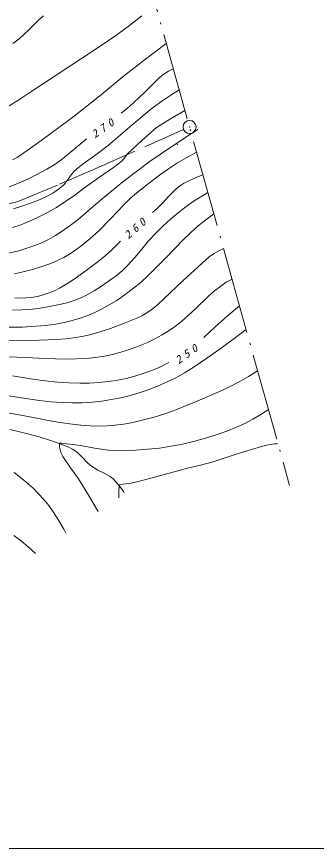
# Model space of a CAD drawing. Units: millimetres, scale not verified. Extents: x 60658 to 700658, y 3130 to 363130.
# Drawn here: x 211810 to 253054, y 188130 to 302442 of the extents above; entities that cross this region are included whole.
import ezdxf

# ---------------------------------------------------------------- set-up
doc = ezdxf.new("R2010")
doc.units = ezdxf.units.MM
doc.header["$LTSCALE"] = 1000
doc.linetypes.add('DASHED', pattern=[7.5, 6, -1.5])
doc.linetypes.add('LONG_DASHED_DOTTED', pattern=[15.25, 12, -1.5, 0.25, -1.5])
doc.layers.add('S-SUV', color=7, linetype='Continuous', lineweight=13)
doc.styles.add('ＭＳ ゴシック', font='')
doc.styles.get('ＭＳ ゴシック').set_extended_font_data('MS Gothic')

msp = doc.modelspace()

# ---------------------------------------------------------------- linework, layer by layer
at = {"layer": 'S-SUV', "linetype": 'LONG_DASHED_DOTTED'}
msp.add_line((223847, 329344), (249378, 237998), dxfattribs=at)
at = {"layer": 'S-SUV'}
for p, q in [((214802, 301944), (213480, 300624)), ((215520, 302530), (214802, 301944)), ((227327, 301218), (229026, 302545)), ((225591, 299938), (227327, 301218)), ((213480, 300624), (212119, 299351)), ((223186, 298286), (225591, 299938)), ((212119, 299351), (211280, 298767)), ((232393, 298768), (229533, 296603)), ((220756, 296688), (223186, 298286)), ((217239, 294418), (220756, 296688)), ((229533, 296603), (226704, 294386)), ((232708, 294926), (232072, 294525)), ((233370, 295273), (232708, 294926)), ((213751, 292094), (217239, 294418)), ((226704, 294386), (223243, 291553)), ((231482, 294055), (230919, 293529)), ((232072, 294525), (231482, 294055)), ((230919, 293529), (229436, 292043)), ((211975, 290917), (213751, 292094)), ((223243, 291553), (219741, 288765)), ((229436, 292043), (227912, 290601)), ((231777, 290811), (233143, 291731)), ((233143, 291731), (233654, 292061)), ((233654, 292061), (234175, 292392)), ((210176, 289798), (211975, 290917)), ((227912, 290601), (227077, 289875)), ((230443, 289840), (231777, 290811)), ((227077, 289875), (226212, 289177)), ((227406, 287297), (230443, 289840)), ((234971, 289545), (233003, 288401)), ((219741, 288765), (217628, 287184)), ((233003, 288401), (231068, 287205)), ((217628, 287184), (215486, 285657)), ((224411, 284711), (227406, 287297)), ((231068, 287205), (229045, 285428)), ((236316, 286665), (236751, 286949)), ((233023, 284493), (235882, 286381)), ((235882, 286381), (236316, 286665)), ((215486, 285657), (213701, 284348)), ((221437, 285661), (219698, 284174)), ((222706, 283426), (224411, 284711)), ((229045, 285428), (227060, 283605)), ((213701, 284348), (211883, 283091)), ((219698, 284174), (217916, 282731)), ((227060, 283605), (226717, 283102)), ((230206, 282561), (233023, 284493)), ((236577, 283799), (235251, 283101)), ((211883, 283091), (211249, 282763)), ((217916, 282731), (216969, 282086)), ((220975, 282196), (222706, 283426)), ((226324, 282632), (225753, 282151)), ((226717, 283102), (226324, 282632)), ((228294, 281179), (230206, 282561)), ((233956, 282351), (232700, 281533)), ((235251, 283101), (233956, 282351)), ((215988, 281490), (214687, 280783)), ((216969, 282086), (215988, 281490)), ((219712, 281195), (220319, 281715)), ((220319, 281715), (220975, 282196)), ((225131, 281707), (223056, 280284)), ((225753, 282151), (225131, 281707)), ((232700, 281533), (231468, 280657)), ((213348, 280124), (212085, 279565)), ((214687, 280783), (213348, 280124)), ((218672, 279793), (219167, 280511)), ((219167, 280511), (219712, 281195)), ((223056, 280284), (221017, 278814)), ((226418, 279749), (228294, 281179)), ((231468, 280657), (229898, 279478)), ((235502, 279894), (236267, 280245)), ((236267, 280245), (236850, 280480)), ((236850, 280480), (237442, 280702)), ((212085, 279565), (210791, 279059)), ((217383, 278587), (217965, 279028)), ((217965, 279028), (218337, 279386)), ((218337, 279386), (218672, 279793)), ((223318, 277186), (226418, 279749)), ((229898, 279478), (228359, 278246)), ((233703, 278709), (234224, 279128)), ((234224, 279128), (234781, 279498)), ((234781, 279498), (235502, 279894)), ((215913, 277731), (216772, 278201)), ((216772, 278201), (217383, 278587)), ((219763, 277871), (218466, 276971)), ((221017, 278814), (219763, 277871)), ((228359, 278246), (227428, 277428)), ((232767, 277773), (233703, 278709)), ((236252, 277106), (237380, 277819)), ((237380, 277819), (237747, 278038)), ((237747, 278038), (238125, 278259)), ((212653, 276426), (213851, 276843)), ((213851, 276843), (215028, 277316)), ((215028, 277316), (215913, 277731)), ((218466, 276971), (217282, 276228)), ((220262, 274581), (223318, 277186)), ((227428, 277428), (226540, 276568)), ((231211, 276134), (231864, 276784)), ((231864, 276784), (232767, 277773)), ((235152, 276339), (236252, 277106)), ((211376, 276037), (212653, 276426)), ((216066, 275536), (214783, 274886)), ((217282, 276228), (216066, 275536)), ((226540, 276568), (224819, 274745)), ((230521, 275532), (231211, 276134)), ((232989, 274607), (234048, 275493)), ((234048, 275493), (235152, 276339)), ((214783, 274886), (213472, 274288)), ((219185, 273738), (220262, 274581)), ((224819, 274745), (223055, 272965)), ((231948, 273659), (232989, 274607)), ((237844, 274535), (236776, 273681)), ((238943, 275335), (237844, 274535)), ((212379, 273836), (211266, 273442)), ((213472, 274288), (212379, 273836)), ((218079, 272949), (219185, 273738)), ((230956, 272673), (231948, 273659)), ((236776, 273681), (235726, 272745)), ((216188, 271820), (217149, 272359)), ((217149, 272359), (218079, 272949)), ((223055, 272965), (221952, 271966)), ((229973, 271606), (230956, 272673)), ((235726, 272745), (234709, 271755)), ((213233, 270599), (214338, 270985)), ((214338, 270985), (215271, 271373)), ((215271, 271373), (216188, 271820)), ((220807, 271010), (219961, 270369)), ((221952, 271966), (220807, 271010)), ((224931, 270406), (225519, 270989)), ((225519, 270989), (226098, 271582)), ((229033, 270498), (229973, 271606)), ((234709, 271755), (232340, 269284)), ((210677, 269925), (212118, 270273)), ((212118, 270273), (213233, 270599)), ((219961, 270369), (219074, 269773)), ((223991, 269561), (224931, 270406)), ((228052, 269320), (229033, 270498)), ((238330, 269468), (239007, 269903)), ((239007, 269903), (239718, 270286)), ((239718, 270286), (239997, 270423)), ((239997, 270423), (240279, 270555)), ((217546, 268956), (216504, 268524)), ((218324, 269338), (217546, 268956)), ((219074, 269773), (218324, 269338)), ((221384, 267547), (223018, 268768)), ((223018, 268768), (223991, 269561)), ((227029, 268186), (228052, 269320)), ((232340, 269284), (229926, 266853)), ((234724, 266164), (238330, 269468)), ((213990, 267697), (212523, 267303)), ((215436, 268147), (213990, 267697)), ((216504, 268524), (215436, 268147)), ((219717, 266376), (221384, 267547)), ((225696, 266977), (226379, 267556)), ((226379, 267556), (227029, 268186)), ((212523, 267303), (211516, 267103)), ((218732, 265726), (219717, 266376)), ((224605, 266165), (225696, 266977)), ((229926, 266853), (228929, 265961)), ((241446, 266380), (240655, 265926)), ((217717, 265129), (218732, 265726)), ((222458, 264750), (223474, 265397)), ((223474, 265397), (224605, 266165)), ((228929, 265961), (227885, 265108)), ((231151, 262808), (234724, 266164)), ((239885, 265415), (239056, 264775)), ((240655, 265926), (239885, 265415)), ((214662, 263995), (215468, 264199)), ((215468, 264199), (216266, 264463)), ((216266, 264463), (217004, 264769)), ((217004, 264769), (217717, 265129)), ((220663, 263790), (221424, 264162)), ((221424, 264162), (222458, 264750)), ((226749, 264252), (225579, 263445)), ((227885, 265108), (226749, 264252)), ((238262, 264086), (236404, 262293)), ((239056, 264775), (238262, 264086)), ((211574, 263809), (212321, 263763)), ((212321, 263763), (213078, 263777)), ((213078, 263777), (213874, 263856)), ((213874, 263856), (214662, 263995)), ((217927, 262914), (218907, 263164)), ((218907, 263164), (219878, 263474)), ((219878, 263474), (220663, 263790)), ((225579, 263445), (224561, 262810)), ((211245, 262111), (212511, 262128)), ((212511, 262128), (213645, 262203)), ((213645, 262203), (214776, 262337)), ((214776, 262337), (216351, 262595)), ((216351, 262595), (217927, 262914)), ((223504, 262222), (222560, 261763)), ((224561, 262810), (223504, 262222)), ((229747, 261741), (230461, 262246)), ((230461, 262246), (231151, 262808)), ((236404, 262293), (234509, 260549)), ((242477, 262689), (240780, 261261)), ((219461, 260664), (218342, 260398)), ((220535, 260983), (219461, 260664)), ((221591, 261358), (220535, 260983)), ((222560, 261763), (221591, 261358)), ((226533, 260258), (228330, 260982)), ((228330, 260982), (229054, 261336)), ((229054, 261336), (229747, 261741)), ((240780, 261261), (239120, 259786)), ((212622, 259781), (210794, 259744)), ((214441, 259878), (212622, 259781)), ((215834, 260005), (214441, 259878)), ((217211, 260191), (215834, 260005)), ((218342, 260398), (217211, 260191)), ((223385, 259145), (224722, 259592)), ((224722, 259592), (226533, 260258)), ((233664, 259894), (232782, 259286)), ((234509, 260549), (233664, 259894)), ((239120, 259786), (238356, 259066)), ((219976, 258340), (221018, 258521)), ((221018, 258521), (222044, 258760)), ((222044, 258760), (223385, 259145)), ((231818, 258693), (230817, 258148)), ((232782, 259286), (231818, 258693)), ((238356, 259066), (237591, 258333)), ((241758, 258222), (243389, 259428)), ((207625, 257992), (212621, 257934)), ((212621, 257934), (214909, 257968)), ((214909, 257968), (217200, 258063)), ((217200, 258063), (218587, 258171)), ((218587, 258171), (219976, 258340)), ((229706, 257617), (228569, 257140)), ((230817, 258148), (229706, 257617)), ((240118, 257027), (241758, 258222)), ((226140, 256314), (225019, 256019)), ((227364, 256698), (226140, 256314)), ((228569, 257140), (227364, 256698)), ((238122, 255604), (240118, 257027)), ((213015, 255588), (209479, 255731)), ((215786, 255453), (213015, 255588)), ((218552, 255379), (215786, 255453)), ((219982, 255397), (218552, 255379)), ((221412, 255476), (219982, 255397)), ((222656, 255600), (221412, 255476)), ((223884, 255783), (222656, 255600)), ((225019, 256019), (223884, 255783)), ((236092, 254231), (238122, 255604)), ((230398, 253821), (229243, 253395)), ((231597, 254329), (230398, 253821)), ((232764, 254889), (231597, 254329)), ((234911, 253500), (236092, 254231)), ((244967, 253780), (243720, 252987)), ((214052, 252613), (211243, 253067)), ((226884, 252723), (225695, 252481)), ((228059, 253023), (226884, 252723)), ((229243, 253395), (228059, 253023)), ((232513, 252230), (233701, 252822)), ((233701, 252822), (234911, 253500)), ((243720, 252987), (242443, 252248)), ((215749, 252377), (214052, 252613)), ((217449, 252200), (215749, 252377)), ((218984, 252098), (217449, 252200)), ((220513, 252056), (218984, 252098)), ((221844, 252074), (220513, 252056)), ((223173, 252152), (221844, 252074)), ((224438, 252287), (223173, 252152)), ((225695, 252481), (224438, 252287)), ((230060, 251207), (231307, 251696)), ((231307, 251696), (232513, 252230)), ((241100, 251563), (239728, 250932)), ((242443, 252248), (241100, 251563)), ((209912, 250472), (212434, 250042)), ((226136, 250063), (227476, 250392)), ((227476, 250392), (228800, 250778)), ((228800, 250778), (230060, 251207)), ((239728, 250932), (236725, 249635)), ((212434, 250042), (214976, 249671)), ((214976, 249671), (216517, 249501)), ((216517, 249501), (218071, 249390)), ((218071, 249390), (219460, 249351)), ((219460, 249351), (220850, 249372)), ((220850, 249372), (222185, 249458)), ((222185, 249458), (223526, 249604)), ((223526, 249604), (224831, 249803)), ((224831, 249803), (226136, 250063)), ((236725, 249635), (233704, 248395)), ((212646, 247622), (208318, 248389)), ((233704, 248395), (232225, 247871)), ((245398, 247745), (246463, 248430)), ((216945, 246798), (212646, 247622)), ((229269, 247008), (227805, 246673)), ((230717, 247400), (229269, 247008)), ((232225, 247871), (230717, 247400)), ((243189, 246527), (244305, 247106)), ((244305, 247106), (245398, 247745)), ((218784, 246526), (216945, 246798)), ((220624, 246314), (218784, 246526)), ((221919, 246212), (220624, 246314)), ((223206, 246171), (221919, 246212)), ((224264, 246195), (223206, 246171)), ((225318, 246279), (224264, 246195)), ((226565, 246446), (225318, 246279)), ((227805, 246673), (226565, 246446)), ((240739, 245475), (242045, 246003)), ((242045, 246003), (243189, 246527)), ((210898, 245714), (213162, 245162)), ((213162, 245162), (214893, 244687)), ((214893, 244687), (216625, 244148)), ((237795, 244500), (239410, 245003)), ((239410, 245003), (240739, 245475)), ((216625, 244148), (217812, 243741)), ((217706, 243660), (217735, 243766)), ((217715, 243268), (217706, 243660)), ((217735, 243766), (217812, 243832)), ((217812, 243832), (218039, 243837)), ((217812, 243741), (218977, 243277)), ((218039, 243837), (218327, 243774)), ((218327, 243774), (219504, 243656)), ((219504, 243656), (220660, 243480)), ((233086, 243386), (234631, 243691)), ((234631, 243691), (236164, 244055)), ((236164, 244055), (237795, 244500)), ((245487, 243384), (246403, 243580)), ((246403, 243580), (247330, 243718)), ((247330, 243718), (247548, 243743)), ((247548, 243743), (247766, 243766)), ((217780, 242909), (217715, 243268)), ((217950, 242430), (217780, 242909)), ((218177, 241972), (217950, 242430)), ((218977, 243277), (219516, 242997)), ((219516, 242997), (220020, 242667)), ((220020, 242667), (220483, 242265)), ((220660, 243480), (222547, 243141)), ((222547, 243141), (224443, 242862)), ((224443, 242862), (225448, 242790)), ((225448, 242790), (226467, 242778)), ((226467, 242778), (228179, 242851)), ((228179, 242851), (229886, 242983)), ((229886, 242983), (231485, 243154)), ((231485, 243154), (233086, 243386)), ((238862, 241276), (242162, 242357)), ((242162, 242357), (245487, 243384)), ((219234, 240415), (218177, 241972)), ((220483, 242265), (220917, 241806)), ((220917, 241806), (221420, 241257)), ((221420, 241257), (221969, 240749)), ((237091, 240792), (238862, 241276)), ((220335, 238901), (219234, 240415)), ((221969, 240749), (222468, 240407)), ((222468, 240407), (223005, 240113)), ((223005, 240113), (223855, 239693)), ((232782, 239717), (235315, 240370)), ((235315, 240370), (237091, 240792)), ((211491, 239809), (212796, 238740)), ((223855, 239693), (224665, 239226)), ((224665, 239226), (225083, 238900)), ((228913, 238644), (230264, 239005)), ((230264, 239005), (232782, 239717)), ((212796, 238740), (214066, 237622)), ((221707, 236674), (220335, 238901)), ((225083, 238900), (225470, 238521)), ((225470, 238521), (226005, 237874)), ((225863, 237111), (225911, 237959)), ((225911, 237959), (225985, 238074)), ((225985, 238074), (226106, 238149)), ((226005, 237874), (226501, 237179)), ((226106, 238149), (226848, 238218)), ((226848, 238218), (227566, 238345)), ((227566, 238345), (228913, 238644)), ((214066, 237622), (214832, 236876)), ((214832, 236876), (215560, 236082)), ((223028, 234417), (221707, 236674)), ((225877, 236322), (225863, 237111)), ((226501, 237179), (226559, 237095)), ((226559, 237095), (226617, 237010)), ((215560, 236082), (216223, 235258)), ((216223, 235258), (216846, 234388)), ((216846, 234388), (217591, 233223)), ((217591, 233223), (218290, 232018)), ((212479, 230357), (211447, 231129)), ((218290, 232018), (218445, 231737)), ((218445, 231737), (218599, 231456)), ((213462, 229528), (212479, 230357)), ((214407, 228654), (213462, 229528)), ((60658, 188130), (599658, 188130))]:
    msp.add_line(p, q, dxfattribs=at)
at = {"layer": 'S-SUV', "linetype": 'DASHED'}
for p, q in [((222610, 281503), (234783, 286909)), ((217703, 279414), (222610, 281503)), ((211901, 276985), (217703, 279414)), ((207966, 276111), (211901, 276985))]:
    msp.add_line(p, q, dxfattribs=at)
at = {"layer": 'S-SUV'}
for centre, radius in [((235606, 287274), 896), ((235606, 287274), 27), ((233929, 284891), 31.2), ((233929, 284891), 25), ((233929, 284891), 18.8), ((233929, 284891), 12.5), ((233929, 284891), 6.2)]:
    msp.add_circle(centre, radius, dxfattribs=at)

# ---------------------------------------------------------------- texts
at = {"layer": 'S-SUV', "char_height": 1100, "attachment_point": 7, "style": 'ＭＳ ゴシック'}
for s, insert, rotation in [('\\T1.73;\\Q15;270', (222612, 285676), 35.2), ('\\T1.73;\\Q15;260', (227202, 271790), 41.1), ('\\T1.73;\\Q15;250', (234131, 254639), 35.4)]:
    msp.add_mtext(s, dxfattribs=dict(at, insert=insert, rotation=rotation))

doc.saveas('drawing.dxf')
